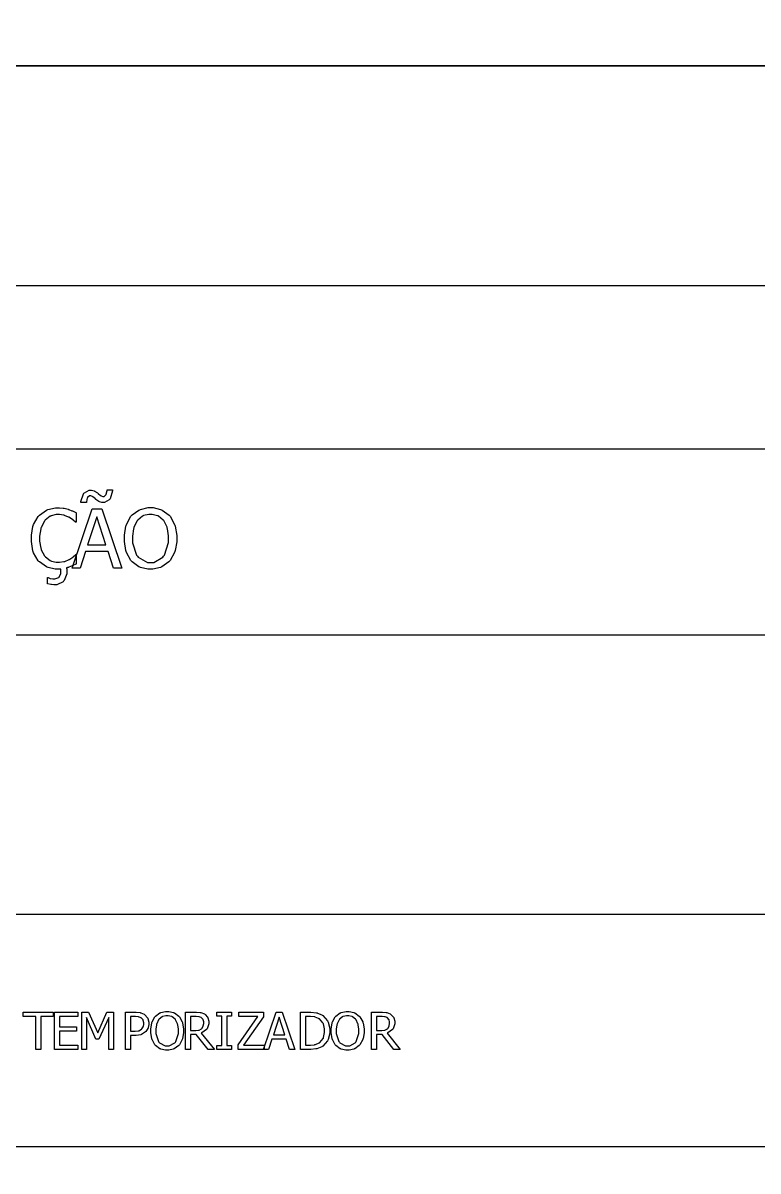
# Model space of a CAD drawing. Header units: millimetres. Extents: x 1974 to 2099, y 1386 to 1555.
# Drawn here: x 2073.36 to 2076.69, y 1486.59 to 1491.8 of the extents above; entities that cross this region are included whole.
import ezdxf

# ---------------------------------------------------------------- set-up
doc = ezdxf.new("R2010")
doc.units = ezdxf.units.MM
for name, color, linetype in [('MARGEM', 1, 'Continuous'), ('TEXTO', 4, 'Continuous'), ('TIMBRE', 7, 'Continuous')]:
    doc.layers.add(name, color=color, linetype=linetype)

msp = doc.modelspace()

# ---------------------------------------------------------------- linework, layer by layer
at = {"layer": 'MARGEM', "color": 7}
for points in [[(2069.4316, 1491.6093), (2099.1316, 1491.6093), (2099.1316, 1512.6343), (2069.4316, 1512.6343)], [(2069.4316, 1470.5843), (2099.1316, 1470.5843), (2099.1316, 1491.6093), (2069.4316, 1491.6093)]]:
    msp.add_lwpolyline(points, close=True, dxfattribs=at)
at = {"layer": 'TEXTO', "color": 0}
for p, q in [((2098.7779, 1489.868), (2069.8934, 1489.868)), ((2073.6197, 1489.6306), (2073.631, 1489.6656)), ((2073.631, 1489.6656), (2073.6331, 1489.668)), ((2073.6331, 1489.668), (2073.6352, 1489.6704)), ((2073.6352, 1489.6704), (2073.6565, 1489.6822)), ((2073.6565, 1489.6822), (2073.6637, 1489.6822)), ((2073.6637, 1489.6822), (2073.6679, 1489.6822)), ((2073.6679, 1489.6822), (2073.6792, 1489.6791)), ((2073.6792, 1489.6791), (2073.6806, 1489.6785)), ((2073.6806, 1489.6785), (2073.6818, 1489.6779)), ((2073.6818, 1489.6779), (2073.6947, 1489.6694)), ((2073.6947, 1489.6694), (2073.6961, 1489.6682)), ((2073.6961, 1489.6682), (2073.6974, 1489.667)), ((2073.6974, 1489.667), (2073.7091, 1489.6582)), ((2073.7345, 1489.6632), (2073.7383, 1489.6809)), ((2073.7383, 1489.6809), (2073.7384, 1489.683)), ((2073.7384, 1489.683), (2073.7636, 1489.683)), ((2073.7384, 1489.683), (2073.7384, 1489.683)), ((2073.7633, 1489.6784), (2073.7521, 1489.6432)), ((2073.7636, 1489.683), (2073.7633, 1489.6784)), ((2073.6195, 1489.626), (2073.6197, 1489.6306)), ((2073.6447, 1489.626), (2073.6195, 1489.626)), ((2073.6448, 1489.6283), (2073.6447, 1489.626)), ((2073.6484, 1489.6465), (2073.6448, 1489.6283)), ((2073.649, 1489.6478), (2073.6484, 1489.6465)), ((2073.6495, 1489.6491), (2073.649, 1489.6478)), ((2073.6582, 1489.6559), (2073.6495, 1489.6491)), ((2073.6613, 1489.6559), (2073.6582, 1489.6559)), ((2073.6639, 1489.6559), (2073.6613, 1489.6559)), ((2073.6718, 1489.6527), (2073.6639, 1489.6559)), ((2073.6727, 1489.652), (2073.6718, 1489.6527)), ((2073.6736, 1489.6515), (2073.6727, 1489.652)), ((2073.685, 1489.6421), (2073.6736, 1489.6515)), ((2073.6864, 1489.6408), (2073.685, 1489.6421)), ((2073.6877, 1489.6396), (2073.6864, 1489.6408)), ((2073.7006, 1489.6307), (2073.6877, 1489.6396)), ((2073.7019, 1489.6301), (2073.7006, 1489.6307)), ((2073.7032, 1489.6296), (2073.7019, 1489.6301)), ((2073.7148, 1489.6267), (2073.7032, 1489.6296)), ((2073.7091, 1489.6582), (2073.7102, 1489.6575)), ((2073.7102, 1489.6575), (2073.7111, 1489.6569)), ((2073.7111, 1489.6569), (2073.719, 1489.6537)), ((2073.7192, 1489.6267), (2073.7148, 1489.6267)), ((2073.719, 1489.6537), (2073.7216, 1489.6537)), ((2073.7264, 1489.6267), (2073.7192, 1489.6267)), ((2073.7216, 1489.6537), (2073.7246, 1489.6537)), ((2073.7246, 1489.6537), (2073.7332, 1489.6605)), ((2073.7482, 1489.6384), (2073.7264, 1489.6267)), ((2073.7332, 1489.6605), (2073.7339, 1489.6619)), ((2073.7339, 1489.6619), (2073.7345, 1489.6632)), ((2073.7501, 1489.6408), (2073.7482, 1489.6384)), ((2073.7521, 1489.6432), (2073.7501, 1489.6408)), ((2073.4044, 1489.5255), (2073.4251, 1489.5619)), ((2073.4251, 1489.5619), (2073.4279, 1489.5649)), ((2073.4279, 1489.5649), (2073.4306, 1489.568)), ((2073.4306, 1489.568), (2073.4624, 1489.5909)), ((2073.4799, 1489.5633), (2073.4574, 1489.546)), ((2073.4624, 1489.5909), (2073.4661, 1489.5925)), ((2073.4661, 1489.5925), (2073.4697, 1489.5942)), ((2073.4697, 1489.5942), (2073.5039, 1489.602)), ((2073.4825, 1489.5645), (2073.4799, 1489.5633)), ((2073.485, 1489.5657), (2073.4825, 1489.5645)), ((2073.5068, 1489.5714), (2073.485, 1489.5657)), ((2073.5039, 1489.602), (2073.5154, 1489.602)), ((2073.515, 1489.5714), (2073.5068, 1489.5714)), ((2073.5214, 1489.5714), (2073.515, 1489.5714)), ((2073.5154, 1489.602), (2073.5217, 1489.602)), ((2073.5409, 1489.5685), (2073.5214, 1489.5714)), ((2073.5217, 1489.602), (2073.5386, 1489.6004)), ((2073.5386, 1489.6004), (2073.5407, 1489.5999)), ((2073.5407, 1489.5999), (2073.5426, 1489.5997)), ((2073.5429, 1489.5678), (2073.5409, 1489.5685)), ((2073.5426, 1489.5997), (2073.5609, 1489.5955)), ((2073.5448, 1489.5673), (2073.5429, 1489.5678)), ((2073.5636, 1489.5596), (2073.5448, 1489.5673)), ((2073.5609, 1489.5955), (2073.5626, 1489.5949)), ((2073.5626, 1489.5949), (2073.5641, 1489.5945)), ((2073.5641, 1489.5945), (2073.5788, 1489.5888)), ((2073.5788, 1489.5888), (2073.5804, 1489.5881)), ((2073.5796, 1489.3284), (2073.6701, 1489.5971)), ((2073.5804, 1489.5881), (2073.5818, 1489.5875)), ((2073.5818, 1489.5875), (2073.5968, 1489.5801)), ((2073.5968, 1489.5801), (2073.5983, 1489.5792)), ((2073.5983, 1489.5792), (2073.5983, 1489.5362)), ((2073.6701, 1489.5971), (2073.7141, 1489.5971)), ((2073.7141, 1489.5971), (2073.8047, 1489.3284)), ((2073.8265, 1489.5264), (2073.8465, 1489.5632)), ((2073.8465, 1489.5632), (2073.8491, 1489.5662)), ((2073.8491, 1489.5662), (2073.8516, 1489.5692)), ((2073.8516, 1489.5692), (2073.8829, 1489.5918)), ((2073.8992, 1489.564), (2073.8778, 1489.5464)), ((2073.8829, 1489.5918), (2073.8865, 1489.5934)), ((2073.8865, 1489.5934), (2073.8901, 1489.5949)), ((2073.8901, 1489.5949), (2073.9242, 1489.6027)), ((2073.9017, 1489.565), (2073.8992, 1489.564)), ((2073.9041, 1489.5662), (2073.9017, 1489.565)), ((2073.9272, 1489.5718), (2073.9041, 1489.5662)), ((2073.9242, 1489.6027), (2073.9355, 1489.6027)), ((2073.9357, 1489.5718), (2073.9272, 1489.5718)), ((2073.9355, 1489.6027), (2073.9478, 1489.6027)), ((2073.9435, 1489.5718), (2073.9357, 1489.5718)), ((2073.967, 1489.566), (2073.9435, 1489.5718)), ((2073.9478, 1489.6027), (2073.9813, 1489.5947)), ((2073.9696, 1489.5648), (2073.967, 1489.566)), ((2073.972, 1489.5638), (2073.9696, 1489.5648)), ((2073.9934, 1489.5463), (2073.972, 1489.5638)), ((2073.9813, 1489.5947), (2073.985, 1489.5931)), ((2073.985, 1489.5931), (2073.9886, 1489.5916)), ((2073.9886, 1489.5916), (2074.0196, 1489.5691)), ((2074.0196, 1489.5691), (2074.0222, 1489.5662)), ((2074.0222, 1489.5662), (2074.0247, 1489.5633)), ((2074.0222, 1489.5662), (2074.0222, 1489.5662)), ((2074.0247, 1489.5633), (2074.0445, 1489.5267)), ((2073.3944, 1489.4772), (2073.4016, 1489.5171)), ((2073.4016, 1489.5171), (2073.403, 1489.5213)), ((2073.403, 1489.5213), (2073.4044, 1489.5255)), ((2073.4379, 1489.5092), (2073.4369, 1489.5057)), ((2073.4389, 1489.5126), (2073.4379, 1489.5092)), ((2073.4536, 1489.5415), (2073.4389, 1489.5126)), ((2073.4556, 1489.5437), (2073.4536, 1489.5415)), ((2073.4574, 1489.546), (2073.4556, 1489.5437)), ((2073.5653, 1489.5586), (2073.5636, 1489.5596)), ((2073.5671, 1489.5577), (2073.5653, 1489.5586)), ((2073.5821, 1489.5477), (2073.5671, 1489.5577)), ((2073.5834, 1489.5466), (2073.5821, 1489.5477)), ((2073.5845, 1489.5457), (2073.5834, 1489.5466)), ((2073.5946, 1489.5369), (2073.5845, 1489.5457)), ((2073.5955, 1489.5362), (2073.5946, 1489.5369)), ((2073.5983, 1489.5362), (2073.5955, 1489.5362)), ((2073.6912, 1489.5607), (2073.6499, 1489.434)), ((2073.7328, 1489.434), (2073.6912, 1489.5607)), ((2073.8168, 1489.4777), (2073.8237, 1489.5179)), ((2073.8237, 1489.5179), (2073.8251, 1489.5221)), ((2073.8251, 1489.5221), (2073.8265, 1489.5264)), ((2073.8597, 1489.5095), (2073.8587, 1489.5062)), ((2073.8605, 1489.5131), (2073.8597, 1489.5095)), ((2073.8741, 1489.5418), (2073.8605, 1489.5131)), ((2073.8759, 1489.544), (2073.8741, 1489.5418)), ((2073.8778, 1489.5464), (2073.8759, 1489.544)), ((2073.9953, 1489.544), (2073.9934, 1489.5463)), ((2073.997, 1489.5418), (2073.9953, 1489.544)), ((2074.0105, 1489.5134), (2073.997, 1489.5418)), ((2074.0115, 1489.5099), (2074.0105, 1489.5134)), ((2074.0124, 1489.5065), (2074.0115, 1489.5099)), ((2074.0445, 1489.5267), (2074.0459, 1489.5224)), ((2074.0459, 1489.5224), (2074.0473, 1489.518)), ((2074.0473, 1489.518), (2074.0545, 1489.4766)), ((2073.3944, 1489.4625), (2073.3944, 1489.4772)), ((2073.3944, 1489.4486), (2073.3944, 1489.4625)), ((2073.4369, 1489.5057), (2073.4316, 1489.4734)), ((2073.4316, 1489.4734), (2073.4316, 1489.4625)), ((2073.4316, 1489.4625), (2073.4316, 1489.4507)), ((2073.8168, 1489.4627), (2073.8168, 1489.4777)), ((2073.8168, 1489.449), (2073.8168, 1489.4627)), ((2073.8587, 1489.5062), (2073.8539, 1489.4736)), ((2073.8539, 1489.4736), (2073.8539, 1489.4627)), ((2073.8539, 1489.4627), (2073.8539, 1489.4425)), ((2074.0173, 1489.4746), (2074.0124, 1489.5065)), ((2074.0173, 1489.4627), (2074.0173, 1489.4746)), ((2074.0173, 1489.4436), (2074.0173, 1489.4627)), ((2074.0173, 1489.4627), (2074.0173, 1489.4627)), ((2074.0545, 1489.4766), (2074.0545, 1489.4627)), ((2074.0545, 1489.4627), (2074.0545, 1489.4479)), ((2073.4017, 1489.4067), (2073.3944, 1489.4486)), ((2073.4032, 1489.4023), (2073.4017, 1489.4067)), ((2073.4316, 1489.4507), (2073.4371, 1489.4184)), ((2073.4371, 1489.4184), (2073.4382, 1489.4149)), ((2073.4382, 1489.4149), (2073.4393, 1489.4117)), ((2073.4393, 1489.4117), (2073.4545, 1489.3836)), ((2073.6499, 1489.434), (2073.7328, 1489.434)), ((2073.6499, 1489.434), (2073.6499, 1489.434)), ((2073.8236, 1489.4077), (2073.8168, 1489.449)), ((2073.825, 1489.4034), (2073.8236, 1489.4077)), ((2073.8539, 1489.4425), (2073.8724, 1489.3864)), ((2073.9989, 1489.3864), (2074.0173, 1489.4436)), ((2074.0475, 1489.4081), (2074.0461, 1489.4036)), ((2074.0545, 1489.4479), (2074.0475, 1489.4081)), ((2073.4047, 1489.398), (2073.4032, 1489.4023)), ((2073.4254, 1489.3616), (2073.4047, 1489.398)), ((2073.4281, 1489.3587), (2073.4254, 1489.3616)), ((2073.4307, 1489.3558), (2073.4281, 1489.3587)), ((2073.4627, 1489.3339), (2073.4307, 1489.3558)), ((2073.4545, 1489.3836), (2073.4565, 1489.3813)), ((2073.4565, 1489.3813), (2073.4583, 1489.3791)), ((2073.4583, 1489.3791), (2073.4804, 1489.3623)), ((2073.4804, 1489.3623), (2073.4829, 1489.3611)), ((2073.4829, 1489.3611), (2073.4854, 1489.36)), ((2073.4854, 1489.36), (2073.5075, 1489.3543)), ((2073.5075, 1489.3543), (2073.515, 1489.3543)), ((2073.515, 1489.3543), (2073.5221, 1489.3543)), ((2073.5221, 1489.3543), (2073.5414, 1489.3575)), ((2073.5414, 1489.3575), (2073.5437, 1489.3581)), ((2073.5437, 1489.3581), (2073.5458, 1489.3587)), ((2073.5458, 1489.3587), (2073.5654, 1489.3668)), ((2073.5654, 1489.3668), (2073.5672, 1489.3677)), ((2073.5672, 1489.3677), (2073.5688, 1489.3687)), ((2073.5688, 1489.3687), (2073.583, 1489.3782)), ((2073.583, 1489.3782), (2073.5842, 1489.3792)), ((2073.5842, 1489.3792), (2073.5854, 1489.3801)), ((2073.5854, 1489.3801), (2073.5949, 1489.3885)), ((2073.5949, 1489.3885), (2073.5956, 1489.3892)), ((2073.5956, 1489.3892), (2073.5983, 1489.3892)), ((2073.5983, 1489.3892), (2073.5983, 1489.3466)), ((2073.64, 1489.4034), (2073.6157, 1489.3284)), ((2073.7427, 1489.4034), (2073.64, 1489.4034)), ((2073.767, 1489.3284), (2073.7427, 1489.4034)), ((2073.8264, 1489.3992), (2073.825, 1489.4034)), ((2073.8463, 1489.3625), (2073.8264, 1489.3992)), ((2073.8489, 1489.3595), (2073.8463, 1489.3625)), ((2073.8515, 1489.3565), (2073.8489, 1489.3595)), ((2073.8828, 1489.3335), (2073.8515, 1489.3565)), ((2073.8724, 1489.3864), (2073.8762, 1489.3817)), ((2073.8762, 1489.3817), (2073.8798, 1489.3771)), ((2073.8798, 1489.3771), (2073.9218, 1489.3536)), ((2073.9218, 1489.3536), (2073.9357, 1489.3536)), ((2073.9357, 1489.3536), (2073.9506, 1489.3536)), ((2073.9506, 1489.3536), (2073.9915, 1489.3771)), ((2074.0194, 1489.3564), (2073.9874, 1489.3333)), ((2073.9915, 1489.3771), (2073.9952, 1489.3817)), ((2073.9952, 1489.3817), (2073.9989, 1489.3864)), ((2074.0222, 1489.3595), (2074.0194, 1489.3564)), ((2074.0248, 1489.3625), (2074.0222, 1489.3595)), ((2074.0447, 1489.3992), (2074.0248, 1489.3625)), ((2074.0461, 1489.4036), (2074.0447, 1489.3992)), ((2073.4664, 1489.3323), (2073.4627, 1489.3339)), ((2073.47, 1489.3309), (2073.4664, 1489.3323)), ((2073.5026, 1489.3235), (2073.47, 1489.3309)), ((2073.5148, 1489.3235), (2073.5026, 1489.3235)), ((2073.5163, 1489.3235), (2073.5148, 1489.3235)), ((2073.5148, 1489.3235), (2073.5148, 1489.3235)), ((2073.5211, 1489.3237), (2073.5163, 1489.3235)), ((2073.5216, 1489.3237), (2073.5211, 1489.3237)), ((2073.5213, 1489.2875), (2073.528, 1489.3038)), ((2073.522, 1489.3238), (2073.5216, 1489.3237)), ((2073.527, 1489.324), (2073.522, 1489.3238)), ((2073.5276, 1489.324), (2073.527, 1489.324)), ((2073.5276, 1489.3234), (2073.5276, 1489.324)), ((2073.5278, 1489.3166), (2073.5276, 1489.3234)), ((2073.5279, 1489.3159), (2073.5278, 1489.3166)), ((2073.5279, 1489.3153), (2073.5279, 1489.3159)), ((2073.528, 1489.3109), (2073.5279, 1489.3153)), ((2073.528, 1489.3091), (2073.528, 1489.3109)), ((2073.528, 1489.3038), (2073.528, 1489.3091)), ((2073.5555, 1489.3014), (2073.5432, 1489.2716)), ((2073.5549, 1489.329), (2073.5547, 1489.3289)), ((2073.5547, 1489.3289), (2073.5547, 1489.3285)), ((2073.5547, 1489.3285), (2073.5551, 1489.3227)), ((2073.558, 1489.3298), (2073.5549, 1489.329)), ((2073.5551, 1489.3227), (2073.5552, 1489.3219)), ((2073.5552, 1489.3219), (2073.5552, 1489.3212)), ((2073.5552, 1489.3212), (2073.5555, 1489.3145)), ((2073.5555, 1489.3145), (2073.5555, 1489.3123)), ((2073.5555, 1489.3123), (2073.5555, 1489.3014)), ((2073.5584, 1489.3299), (2073.558, 1489.3298)), ((2073.5588, 1489.3301), (2073.5584, 1489.3299)), ((2073.5623, 1489.3312), (2073.5588, 1489.3301)), ((2073.5626, 1489.3312), (2073.5623, 1489.3312)), ((2073.5644, 1489.3319), (2073.5626, 1489.3312)), ((2073.5803, 1489.3381), (2073.5644, 1489.3319)), ((2073.6157, 1489.3284), (2073.5796, 1489.3284)), ((2073.5816, 1489.3387), (2073.5803, 1489.3381)), ((2073.5829, 1489.3394), (2073.5816, 1489.3387)), ((2073.5968, 1489.3459), (2073.5829, 1489.3394)), ((2073.5983, 1489.3466), (2073.5968, 1489.3459)), ((2073.6157, 1489.3284), (2073.6157, 1489.3284)), ((2073.8047, 1489.3284), (2073.767, 1489.3284)), ((2073.8864, 1489.332), (2073.8828, 1489.3335)), ((2073.89, 1489.3306), (2073.8864, 1489.332)), ((2073.9232, 1489.3228), (2073.89, 1489.3306)), ((2073.9355, 1489.3228), (2073.9232, 1489.3228)), ((2073.9467, 1489.3228), (2073.9355, 1489.3228)), ((2073.9802, 1489.3302), (2073.9467, 1489.3228)), ((2073.9838, 1489.3317), (2073.9802, 1489.3302)), ((2073.9874, 1489.3333), (2073.9838, 1489.3317)), ((2073.4678, 1489.2563), (2073.4678, 1489.2852)), ((2073.4678, 1489.2852), (2073.4695, 1489.2852)), ((2073.469, 1489.256), (2073.4678, 1489.2563)), ((2073.4826, 1489.2534), (2073.469, 1489.256)), ((2073.4695, 1489.2852), (2073.4701, 1489.285)), ((2073.4701, 1489.285), (2073.4797, 1489.2816)), ((2073.4797, 1489.2816), (2073.4808, 1489.2812)), ((2073.4808, 1489.2812), (2073.482, 1489.2809)), ((2073.482, 1489.2809), (2073.4918, 1489.2791)), ((2073.4841, 1489.2531), (2073.4826, 1489.2534)), ((2073.4856, 1489.2529), (2073.4841, 1489.2531)), ((2073.4959, 1489.2521), (2073.4856, 1489.2529)), ((2073.4918, 1489.2791), (2073.4951, 1489.2791)), ((2073.4951, 1489.2791), (2073.5013, 1489.2791)), ((2073.4998, 1489.2521), (2073.4959, 1489.2521)), ((2073.5094, 1489.2521), (2073.4998, 1489.2521)), ((2073.5013, 1489.2791), (2073.5186, 1489.285)), ((2073.5383, 1489.266), (2073.5094, 1489.2521)), ((2073.5186, 1489.285), (2073.52, 1489.2862)), ((2073.52, 1489.2862), (2073.5213, 1489.2875)), ((2073.5408, 1489.2688), (2073.5383, 1489.266)), ((2073.5432, 1489.2716), (2073.5408, 1489.2688)), ((2098.7779, 1489.0232), (2069.8934, 1489.0232)), ((2098.7779, 1487.756), (2069.8934, 1487.756)), ((2073.3576, 1487.2917), (2073.3576, 1487.3117)), ((2073.3576, 1487.3117), (2073.4934, 1487.3117)), ((2073.4143, 1487.2917), (2073.3576, 1487.2917)), ((2073.4143, 1487.1428), (2073.4143, 1487.2917)), ((2073.4934, 1487.2917), (2073.4368, 1487.2917)), ((2073.4368, 1487.2917), (2073.4368, 1487.1428)), ((2073.4934, 1487.3117), (2073.4934, 1487.2917)), ((2073.499, 1487.1428), (2073.499, 1487.3117)), ((2073.499, 1487.3117), (2073.6047, 1487.3117)), ((2073.6047, 1487.2917), (2073.5215, 1487.2917)), ((2073.5215, 1487.2917), (2073.5215, 1487.2455)), ((2073.6047, 1487.3117), (2073.6047, 1487.2917)), ((2073.6232, 1487.1428), (2073.6232, 1487.3117)), ((2073.6232, 1487.3117), (2073.6539, 1487.3117)), ((2073.6879, 1487.1893), (2073.6443, 1487.2883)), ((2073.6443, 1487.2883), (2073.6443, 1487.1428)), ((2073.6539, 1487.3117), (2073.6961, 1487.2176)), ((2073.6961, 1487.2176), (2073.7368, 1487.3117)), ((2073.7456, 1487.2883), (2073.7015, 1487.1893)), ((2073.7368, 1487.3117), (2073.768, 1487.3117)), ((2073.7456, 1487.1428), (2073.7456, 1487.2883)), ((2073.768, 1487.3117), (2073.768, 1487.1428)), ((2073.768, 1487.3117), (2073.768, 1487.3117)), ((2073.8218, 1487.1428), (2073.8218, 1487.3117)), ((2073.8218, 1487.3117), (2073.8643, 1487.3117)), ((2073.863, 1487.2924), (2073.8443, 1487.2924)), ((2073.8443, 1487.2924), (2073.8443, 1487.2249)), ((2073.867, 1487.2924), (2073.863, 1487.2924)), ((2073.8643, 1487.3117), (2073.8706, 1487.3117)), ((2073.8794, 1487.2912), (2073.867, 1487.2924)), ((2073.8706, 1487.3117), (2073.888, 1487.3097)), ((2073.8805, 1487.291), (2073.8794, 1487.2912)), ((2073.8817, 1487.2907), (2073.8805, 1487.291)), ((2073.8921, 1487.2865), (2073.8817, 1487.2907)), ((2073.888, 1487.3097), (2073.8898, 1487.3092)), ((2073.8898, 1487.3092), (2073.8916, 1487.3088)), ((2073.8916, 1487.3088), (2073.907, 1487.3021)), ((2073.8929, 1487.2859), (2073.8921, 1487.2865)), ((2073.8939, 1487.2852), (2073.8929, 1487.2859)), ((2073.9016, 1487.2765), (2073.8939, 1487.2852)), ((2073.9022, 1487.2753), (2073.9016, 1487.2765)), ((2073.9026, 1487.2743), (2073.9022, 1487.2753)), ((2073.9052, 1487.264), (2073.9026, 1487.2743)), ((2073.907, 1487.3021), (2073.9084, 1487.3011)), ((2073.9084, 1487.3011), (2073.9099, 1487.3)), ((2073.9099, 1487.3), (2073.9222, 1487.2864)), ((2073.9222, 1487.2864), (2073.9231, 1487.2848)), ((2073.9231, 1487.2848), (2073.924, 1487.2831)), ((2073.924, 1487.2831), (2073.9284, 1487.2664)), ((2073.9416, 1487.2646), (2073.9425, 1487.2673)), ((2073.9425, 1487.2673), (2073.955, 1487.2903)), ((2073.955, 1487.2903), (2073.9567, 1487.2923)), ((2073.9567, 1487.2923), (2073.9582, 1487.2943)), ((2073.9582, 1487.2943), (2073.9779, 1487.3084)), ((2073.9725, 1487.2769), (2073.9639, 1487.2589)), ((2073.9737, 1487.2784), (2073.9725, 1487.2769)), ((2073.9748, 1487.2799), (2073.9737, 1487.2784)), ((2073.9882, 1487.2908), (2073.9748, 1487.2799)), ((2073.9779, 1487.3084), (2073.9802, 1487.3094)), ((2073.9802, 1487.3094), (2073.9825, 1487.3103)), ((2073.9825, 1487.3103), (2074.0038, 1487.3152)), ((2073.9898, 1487.2915), (2073.9882, 1487.2908)), ((2073.9912, 1487.2923), (2073.9898, 1487.2915)), ((2074.0058, 1487.2958), (2073.9912, 1487.2923)), ((2074.0038, 1487.3152), (2074.011, 1487.3152)), ((2074.0112, 1487.2958), (2074.0058, 1487.2958)), ((2074.011, 1487.3152), (2074.0188, 1487.3152)), ((2074.0161, 1487.2958), (2074.0112, 1487.2958)), ((2074.0308, 1487.2922), (2074.0161, 1487.2958)), ((2074.0188, 1487.3152), (2074.0398, 1487.3102)), ((2074.0324, 1487.2915), (2074.0308, 1487.2922)), ((2074.034, 1487.2907), (2074.0324, 1487.2915)), ((2074.0474, 1487.2798), (2074.034, 1487.2907)), ((2074.0398, 1487.3102), (2074.0421, 1487.3092)), ((2074.0421, 1487.3092), (2074.0444, 1487.3082)), ((2074.0444, 1487.3082), (2074.0639, 1487.2941)), ((2074.0485, 1487.2784), (2074.0474, 1487.2798)), ((2074.0496, 1487.2769), (2074.0485, 1487.2784)), ((2074.0581, 1487.2591), (2074.0496, 1487.2769)), ((2074.0639, 1487.2941), (2074.0655, 1487.2923)), ((2074.0655, 1487.2923), (2074.0671, 1487.2905)), ((2074.0655, 1487.2923), (2074.0655, 1487.2923)), ((2074.0671, 1487.2905), (2074.0795, 1487.2676)), ((2074.0795, 1487.2676), (2074.0805, 1487.2648)), ((2074.0951, 1487.1428), (2074.0951, 1487.3117)), ((2074.0951, 1487.3117), (2074.1387, 1487.3117)), ((2074.1398, 1487.2924), (2074.1176, 1487.2924)), ((2074.1176, 1487.2924), (2074.1176, 1487.2287)), ((2074.1387, 1487.3117), (2074.1447, 1487.3117)), ((2074.1434, 1487.2924), (2074.1398, 1487.2924)), ((2074.1545, 1487.2913), (2074.1434, 1487.2924)), ((2074.1447, 1487.3117), (2074.1614, 1487.3103)), ((2074.1556, 1487.291), (2074.1545, 1487.2913)), ((2074.1566, 1487.2908), (2074.1556, 1487.291)), ((2074.1658, 1487.2872), (2074.1566, 1487.2908)), ((2074.1614, 1487.3103), (2074.163, 1487.31)), ((2074.163, 1487.31), (2074.1646, 1487.3098)), ((2074.1646, 1487.3098), (2074.1802, 1487.3036)), ((2074.1667, 1487.2866), (2074.1658, 1487.2872)), ((2074.1676, 1487.286), (2074.1667, 1487.2866)), ((2074.1743, 1487.2782), (2074.1676, 1487.286)), ((2074.1747, 1487.2772), (2074.1743, 1487.2782)), ((2074.1751, 1487.2763), (2074.1747, 1487.2772)), ((2074.1774, 1487.2674), (2074.1751, 1487.2763)), ((2074.1774, 1487.2642), (2074.1774, 1487.2674)), ((2074.1802, 1487.3036), (2074.1817, 1487.3026)), ((2074.1817, 1487.3026), (2074.1831, 1487.3018)), ((2074.1831, 1487.3018), (2074.1948, 1487.2895)), ((2074.1948, 1487.2895), (2074.1957, 1487.2881)), ((2074.1957, 1487.2881), (2074.1965, 1487.2866)), ((2074.1965, 1487.2866), (2074.2009, 1487.271)), ((2074.2009, 1487.271), (2074.2009, 1487.2658)), ((2074.2375, 1487.2944), (2074.2375, 1487.3117)), ((2074.2375, 1487.3117), (2074.3031, 1487.3117)), ((2074.2591, 1487.2944), (2074.2375, 1487.2944)), ((2074.2591, 1487.1599), (2074.2591, 1487.2944)), ((2074.3031, 1487.2944), (2074.2816, 1487.2944)), ((2074.2816, 1487.2944), (2074.2816, 1487.1599)), ((2074.3031, 1487.3117), (2074.3031, 1487.2944)), ((2074.3331, 1487.1637), (2074.4235, 1487.2917)), ((2074.3372, 1487.2917), (2074.3372, 1487.3117)), ((2074.3372, 1487.3117), (2074.4488, 1487.3117)), ((2074.4235, 1487.2917), (2074.3372, 1487.2917)), ((2074.4488, 1487.2913), (2074.3573, 1487.1627)), ((2074.4488, 1487.3117), (2074.4488, 1487.2913)), ((2074.4493, 1487.1428), (2074.5063, 1487.3117)), ((2074.5195, 1487.2887), (2074.4935, 1487.2092)), ((2074.5063, 1487.3117), (2074.534, 1487.3117)), ((2074.5456, 1487.2092), (2074.5195, 1487.2887)), ((2074.534, 1487.3117), (2074.5909, 1487.1428)), ((2074.6166, 1487.1428), (2074.6166, 1487.3117)), ((2074.6166, 1487.3117), (2074.6551, 1487.3117)), ((2074.6561, 1487.2924), (2074.6391, 1487.2924)), ((2074.6391, 1487.2924), (2074.6391, 1487.162)), ((2074.6551, 1487.3117), (2074.6644, 1487.3117)), ((2074.6621, 1487.2924), (2074.6561, 1487.2924)), ((2074.6798, 1487.2905), (2074.6621, 1487.2924)), ((2074.6644, 1487.3117), (2074.6901, 1487.3087)), ((2074.6816, 1487.29), (2074.6798, 1487.2905)), ((2074.6832, 1487.2895), (2074.6816, 1487.29)), ((2074.6992, 1487.2831), (2074.6832, 1487.2895)), ((2074.6901, 1487.3087), (2074.6924, 1487.3081)), ((2074.6924, 1487.3081), (2074.6947, 1487.3076)), ((2074.6947, 1487.3076), (2074.7139, 1487.2994)), ((2074.7008, 1487.2822), (2074.6992, 1487.2831)), ((2074.7028, 1487.281), (2074.7008, 1487.2822)), ((2074.7188, 1487.263), (2074.7028, 1487.281)), ((2074.7139, 1487.2994), (2074.7155, 1487.2983)), ((2074.7155, 1487.2983), (2074.7182, 1487.2966)), ((2074.7182, 1487.2966), (2074.7393, 1487.2726)), ((2074.7393, 1487.2726), (2074.7408, 1487.2696)), ((2074.7408, 1487.2696), (2074.7423, 1487.2667)), ((2074.7613, 1487.2646), (2074.7622, 1487.2673)), ((2074.7622, 1487.2673), (2074.7746, 1487.2903)), ((2074.7746, 1487.2903), (2074.7762, 1487.2923)), ((2074.7762, 1487.2923), (2074.7779, 1487.2943)), ((2074.7779, 1487.2943), (2074.7975, 1487.3084)), ((2074.7921, 1487.2769), (2074.7835, 1487.2589)), ((2074.7932, 1487.2784), (2074.7921, 1487.2769)), ((2074.7944, 1487.2799), (2074.7932, 1487.2784)), ((2074.8078, 1487.2908), (2074.7944, 1487.2799)), ((2074.7975, 1487.3084), (2074.7998, 1487.3094)), ((2074.7998, 1487.3094), (2074.802, 1487.3103)), ((2074.802, 1487.3103), (2074.8235, 1487.3152)), ((2074.8093, 1487.2915), (2074.8078, 1487.2908)), ((2074.8108, 1487.2923), (2074.8093, 1487.2915)), ((2074.8253, 1487.2958), (2074.8108, 1487.2923)), ((2074.8235, 1487.3152), (2074.8307, 1487.3152)), ((2074.8308, 1487.2958), (2074.8253, 1487.2958)), ((2074.8307, 1487.3152), (2074.8384, 1487.3152)), ((2074.8356, 1487.2958), (2074.8308, 1487.2958)), ((2074.8504, 1487.2922), (2074.8356, 1487.2958)), ((2074.8384, 1487.3152), (2074.8594, 1487.3102)), ((2074.852, 1487.2915), (2074.8504, 1487.2922)), ((2074.8536, 1487.2907), (2074.852, 1487.2915)), ((2074.867, 1487.2798), (2074.8536, 1487.2907)), ((2074.8594, 1487.3102), (2074.8617, 1487.3092)), ((2074.8617, 1487.3092), (2074.8639, 1487.3082)), ((2074.8639, 1487.3082), (2074.8835, 1487.2941)), ((2074.8682, 1487.2784), (2074.867, 1487.2798)), ((2074.8693, 1487.2769), (2074.8682, 1487.2784)), ((2074.8777, 1487.2591), (2074.8693, 1487.2769)), ((2074.8835, 1487.2941), (2074.8851, 1487.2923)), ((2074.8851, 1487.2923), (2074.8867, 1487.2905)), ((2074.8851, 1487.2923), (2074.8851, 1487.2923)), ((2074.8867, 1487.2905), (2074.8992, 1487.2676)), ((2074.8992, 1487.2676), (2074.9, 1487.2648)), ((2074.9394, 1487.1428), (2074.9394, 1487.3117)), ((2074.9394, 1487.3117), (2074.983, 1487.3117)), ((2074.9841, 1487.2924), (2074.9619, 1487.2924)), ((2074.9619, 1487.2924), (2074.9619, 1487.2287)), ((2074.983, 1487.3117), (2074.989, 1487.3117)), ((2074.9877, 1487.2924), (2074.9841, 1487.2924)), ((2074.9988, 1487.2913), (2074.9877, 1487.2924)), ((2074.989, 1487.3117), (2075.0057, 1487.3103)), ((2074.9999, 1487.291), (2074.9988, 1487.2913)), ((2075.0009, 1487.2908), (2074.9999, 1487.291)), ((2075.0101, 1487.2872), (2075.0009, 1487.2908)), ((2075.0057, 1487.3103), (2075.0073, 1487.31)), ((2075.0073, 1487.31), (2075.0089, 1487.3098)), ((2075.0089, 1487.3098), (2075.0244, 1487.3036)), ((2075.011, 1487.2866), (2075.0101, 1487.2872)), ((2075.0119, 1487.286), (2075.011, 1487.2866)), ((2075.0186, 1487.2782), (2075.0119, 1487.286)), ((2075.0191, 1487.2772), (2075.0186, 1487.2782)), ((2075.0195, 1487.2763), (2075.0191, 1487.2772)), ((2075.0217, 1487.2674), (2075.0195, 1487.2763)), ((2075.0217, 1487.2642), (2075.0217, 1487.2674)), ((2075.0244, 1487.3036), (2075.026, 1487.3026)), ((2075.026, 1487.3026), (2075.0274, 1487.3018)), ((2075.0274, 1487.3018), (2075.0391, 1487.2895)), ((2075.0391, 1487.2895), (2075.04, 1487.2881)), ((2075.04, 1487.2881), (2075.0408, 1487.2866)), ((2075.0408, 1487.2866), (2075.0452, 1487.271)), ((2075.0452, 1487.271), (2075.0452, 1487.2658)), ((2073.5215, 1487.2455), (2073.599, 1487.2455)), ((2073.599, 1487.2255), (2073.5215, 1487.2255)), ((2073.5215, 1487.2255), (2073.5215, 1487.1627)), ((2073.599, 1487.2455), (2073.599, 1487.2255)), ((2073.8443, 1487.2249), (2073.8597, 1487.2249)), ((2073.8597, 1487.2249), (2073.8651, 1487.2249)), ((2073.8651, 1487.2249), (2073.8801, 1487.2268)), ((2073.8801, 1487.2268), (2073.8816, 1487.2271)), ((2073.8816, 1487.2271), (2073.8829, 1487.2275)), ((2073.8829, 1487.2275), (2073.8946, 1487.2341)), ((2073.8946, 1487.2341), (2073.8955, 1487.235)), ((2073.9122, 1487.2218), (2073.8952, 1487.2109)), ((2073.8955, 1487.235), (2073.8963, 1487.2358)), ((2073.8963, 1487.2358), (2073.9025, 1487.2451)), ((2073.9025, 1487.2451), (2073.9028, 1487.2461)), ((2073.9028, 1487.2461), (2073.9032, 1487.2472)), ((2073.9032, 1487.2472), (2073.9052, 1487.257)), ((2073.9052, 1487.2602), (2073.9052, 1487.264)), ((2073.9052, 1487.257), (2073.9052, 1487.2602)), ((2073.9052, 1487.2602), (2073.9052, 1487.2602)), ((2073.9137, 1487.2232), (2073.9122, 1487.2218)), ((2073.9149, 1487.2244), (2073.9137, 1487.2232)), ((2073.9239, 1487.2384), (2073.9149, 1487.2244)), ((2073.9246, 1487.2399), (2073.9239, 1487.2384)), ((2073.9252, 1487.2415), (2073.9246, 1487.2399)), ((2073.9284, 1487.2556), (2073.9252, 1487.2415)), ((2073.9284, 1487.2664), (2073.9284, 1487.2608)), ((2073.9284, 1487.2608), (2073.9284, 1487.2556)), ((2073.9284, 1487.2608), (2073.9284, 1487.2608)), ((2073.9364, 1487.2366), (2073.9408, 1487.262)), ((2073.9364, 1487.2272), (2073.9364, 1487.2366)), ((2073.9364, 1487.2187), (2073.9364, 1487.2272)), ((2073.9408, 1487.1927), (2073.9364, 1487.2187)), ((2073.9408, 1487.262), (2073.9416, 1487.2646)), ((2073.9627, 1487.2546), (2073.9598, 1487.2341)), ((2073.9598, 1487.2341), (2073.9598, 1487.2272)), ((2073.9598, 1487.2272), (2073.9598, 1487.2145)), ((2073.9634, 1487.2567), (2073.9627, 1487.2546)), ((2073.9639, 1487.2589), (2073.9634, 1487.2567)), ((2074.0508, 1487.1793), (2074.0624, 1487.2153)), ((2074.0588, 1487.2569), (2074.0581, 1487.2591)), ((2074.0594, 1487.2548), (2074.0588, 1487.2569)), ((2074.0624, 1487.2346), (2074.0594, 1487.2548)), ((2074.0624, 1487.2272), (2074.0624, 1487.2346)), ((2074.0624, 1487.2153), (2074.0624, 1487.2272)), ((2074.0624, 1487.2272), (2074.0624, 1487.2272)), ((2074.0805, 1487.2648), (2074.0813, 1487.262)), ((2074.0813, 1487.262), (2074.0858, 1487.2359)), ((2074.0858, 1487.218), (2074.0814, 1487.1929)), ((2074.0858, 1487.2359), (2074.0858, 1487.2272)), ((2074.0858, 1487.2272), (2074.0858, 1487.218)), ((2074.1176, 1487.2287), (2074.1373, 1487.2287)), ((2074.1373, 1487.2287), (2074.1416, 1487.2287)), ((2074.1416, 1487.2287), (2074.1533, 1487.2301)), ((2074.1533, 1487.2301), (2074.1547, 1487.2303)), ((2074.1547, 1487.2303), (2074.156, 1487.2306)), ((2074.156, 1487.2306), (2074.1669, 1487.2365)), ((2074.1685, 1487.2173), (2074.1658, 1487.2163)), ((2074.1658, 1487.2163), (2074.2259, 1487.1428)), ((2074.1658, 1487.2163), (2074.1658, 1487.2163)), ((2074.1669, 1487.2365), (2074.1679, 1487.2374)), ((2074.1679, 1487.2374), (2074.1686, 1487.2383)), ((2074.1898, 1487.2327), (2074.1685, 1487.2173)), ((2074.1686, 1487.2383), (2074.1747, 1487.2477)), ((2074.1747, 1487.2477), (2074.1751, 1487.2487)), ((2074.1751, 1487.2487), (2074.1754, 1487.2499)), ((2074.1754, 1487.2499), (2074.1774, 1487.2607)), ((2074.1774, 1487.2607), (2074.1774, 1487.2642)), ((2074.1774, 1487.2642), (2074.1774, 1487.2642)), ((2074.1914, 1487.2348), (2074.1898, 1487.2327)), ((2074.193, 1487.2369), (2074.1914, 1487.2348)), ((2074.2009, 1487.2581), (2074.193, 1487.2369)), ((2074.2009, 1487.2658), (2074.2009, 1487.2581)), ((2074.7199, 1487.2607), (2074.7188, 1487.263)), ((2074.721, 1487.2584), (2074.7199, 1487.2607)), ((2074.7264, 1487.2358), (2074.721, 1487.2584)), ((2074.7214, 1487.1966), (2074.7264, 1487.2197)), ((2074.7264, 1487.2274), (2074.7264, 1487.2358)), ((2074.7264, 1487.2197), (2074.7264, 1487.2274)), ((2074.7264, 1487.2274), (2074.7264, 1487.2274)), ((2074.7498, 1487.2166), (2074.7419, 1487.1884)), ((2074.7423, 1487.2667), (2074.7498, 1487.237)), ((2074.7498, 1487.237), (2074.7498, 1487.227)), ((2074.7498, 1487.227), (2074.7498, 1487.2166)), ((2074.7498, 1487.227), (2074.7498, 1487.227)), ((2074.756, 1487.2366), (2074.7603, 1487.262)), ((2074.756, 1487.2272), (2074.756, 1487.2366)), ((2074.756, 1487.2187), (2074.756, 1487.2272)), ((2074.7603, 1487.1927), (2074.756, 1487.2187)), ((2074.7603, 1487.262), (2074.7613, 1487.2646)), ((2074.7823, 1487.2546), (2074.7793, 1487.2341)), ((2074.7793, 1487.2341), (2074.7793, 1487.2272)), ((2074.7793, 1487.2272), (2074.7793, 1487.2145)), ((2074.7829, 1487.2567), (2074.7823, 1487.2546)), ((2074.7835, 1487.2589), (2074.7829, 1487.2567)), ((2074.8703, 1487.1793), (2074.882, 1487.2153)), ((2074.8784, 1487.2569), (2074.8777, 1487.2591)), ((2074.879, 1487.2548), (2074.8784, 1487.2569)), ((2074.882, 1487.2346), (2074.879, 1487.2548)), ((2074.882, 1487.2272), (2074.882, 1487.2346)), ((2074.882, 1487.2153), (2074.882, 1487.2272)), ((2074.882, 1487.2272), (2074.882, 1487.2272)), ((2074.9, 1487.2648), (2074.9009, 1487.262)), ((2074.9009, 1487.262), (2074.9054, 1487.2359)), ((2074.9054, 1487.218), (2074.901, 1487.1929)), ((2074.9054, 1487.2359), (2074.9054, 1487.2272)), ((2074.9054, 1487.2272), (2074.9054, 1487.218)), ((2074.9619, 1487.2287), (2074.9816, 1487.2287)), ((2074.9816, 1487.2287), (2074.9859, 1487.2287)), ((2074.9859, 1487.2287), (2074.9976, 1487.2301)), ((2074.9976, 1487.2301), (2074.999, 1487.2303)), ((2074.999, 1487.2303), (2075.0003, 1487.2306)), ((2075.0003, 1487.2306), (2075.0112, 1487.2365)), ((2075.0128, 1487.2173), (2075.0101, 1487.2163)), ((2075.0101, 1487.2163), (2075.0702, 1487.1428)), ((2075.0101, 1487.2163), (2075.0101, 1487.2163)), ((2075.0112, 1487.2365), (2075.0122, 1487.2374)), ((2075.0122, 1487.2374), (2075.013, 1487.2383)), ((2075.0341, 1487.2327), (2075.0128, 1487.2173)), ((2075.013, 1487.2383), (2075.019, 1487.2477)), ((2075.019, 1487.2477), (2075.0194, 1487.2487)), ((2075.0194, 1487.2487), (2075.0198, 1487.2499)), ((2075.0198, 1487.2499), (2075.0217, 1487.2607)), ((2075.0217, 1487.2607), (2075.0217, 1487.2642)), ((2075.0217, 1487.2642), (2075.0217, 1487.2642)), ((2075.0357, 1487.2348), (2075.0341, 1487.2327)), ((2075.0373, 1487.2369), (2075.0357, 1487.2348)), ((2075.0452, 1487.2581), (2075.0373, 1487.2369)), ((2075.0452, 1487.2658), (2075.0452, 1487.2581)), ((2073.7015, 1487.1893), (2073.6879, 1487.1893)), ((2073.8633, 1487.2058), (2073.8443, 1487.2058)), ((2073.8443, 1487.2058), (2073.8443, 1487.1428)), ((2073.8702, 1487.2058), (2073.8633, 1487.2058)), ((2073.8912, 1487.2094), (2073.8702, 1487.2058)), ((2073.8932, 1487.2101), (2073.8912, 1487.2094)), ((2073.8952, 1487.2109), (2073.8932, 1487.2101)), ((2073.9416, 1487.1899), (2073.9408, 1487.1927)), ((2073.9425, 1487.1873), (2073.9416, 1487.1899)), ((2073.9549, 1487.1642), (2073.9425, 1487.1873)), ((2073.9566, 1487.1623), (2073.9549, 1487.1642)), ((2073.9598, 1487.2145), (2073.9714, 1487.1793)), ((2073.9714, 1487.1793), (2073.9738, 1487.1763)), ((2073.9738, 1487.1763), (2073.9761, 1487.1733)), ((2073.9761, 1487.1733), (2074.0024, 1487.1586)), ((2074.0205, 1487.1586), (2074.0462, 1487.1733)), ((2074.0462, 1487.1733), (2074.0485, 1487.1763)), ((2074.0485, 1487.1763), (2074.0508, 1487.1793)), ((2074.0672, 1487.1642), (2074.0655, 1487.1623)), ((2074.0797, 1487.1873), (2074.0672, 1487.1642)), ((2074.0805, 1487.1901), (2074.0797, 1487.1873)), ((2074.0814, 1487.1929), (2074.0805, 1487.1901)), ((2074.1432, 1487.2099), (2074.1176, 1487.2099)), ((2074.1176, 1487.2099), (2074.1176, 1487.1428)), ((2074.1968, 1487.1428), (2074.1432, 1487.2099)), ((2074.3331, 1487.1428), (2074.3331, 1487.1637)), ((2074.4873, 1487.1899), (2074.472, 1487.1428)), ((2074.5519, 1487.1899), (2074.4873, 1487.1899)), ((2074.4935, 1487.2092), (2074.5456, 1487.2092)), ((2074.4935, 1487.2092), (2074.4935, 1487.2092)), ((2074.5672, 1487.1428), (2074.5519, 1487.1899)), ((2074.6626, 1487.162), (2074.6804, 1487.164)), ((2074.6804, 1487.164), (2074.6823, 1487.1644)), ((2074.6823, 1487.1644), (2074.6842, 1487.1648)), ((2074.6842, 1487.1648), (2074.7014, 1487.1722)), ((2074.7014, 1487.1722), (2074.7029, 1487.1732)), ((2074.7029, 1487.1732), (2074.7048, 1487.1746)), ((2074.7048, 1487.1746), (2074.7195, 1487.1923)), ((2074.7388, 1487.1822), (2074.7179, 1487.158)), ((2074.7195, 1487.1923), (2074.7205, 1487.1944)), ((2074.7205, 1487.1944), (2074.7214, 1487.1966)), ((2074.7404, 1487.1853), (2074.7388, 1487.1822)), ((2074.7419, 1487.1884), (2074.7404, 1487.1853)), ((2074.7612, 1487.1899), (2074.7603, 1487.1927)), ((2074.7621, 1487.1873), (2074.7612, 1487.1899)), ((2074.7745, 1487.1642), (2074.7621, 1487.1873)), ((2074.7761, 1487.1623), (2074.7745, 1487.1642)), ((2074.7793, 1487.2145), (2074.791, 1487.1793)), ((2074.791, 1487.1793), (2074.7933, 1487.1763)), ((2074.7933, 1487.1763), (2074.7956, 1487.1733)), ((2074.7956, 1487.1733), (2074.8219, 1487.1586)), ((2074.8401, 1487.1586), (2074.8658, 1487.1733)), ((2074.8658, 1487.1733), (2074.8681, 1487.1763)), ((2074.8681, 1487.1763), (2074.8703, 1487.1793)), ((2074.8867, 1487.1642), (2074.8851, 1487.1623)), ((2074.8993, 1487.1873), (2074.8867, 1487.1642)), ((2074.9001, 1487.1901), (2074.8993, 1487.1873)), ((2074.901, 1487.1929), (2074.9001, 1487.1901)), ((2074.9875, 1487.2099), (2074.9619, 1487.2099)), ((2074.9619, 1487.2099), (2074.9619, 1487.1428)), ((2075.0411, 1487.1428), (2074.9875, 1487.2099)), ((2073.4368, 1487.1428), (2073.4143, 1487.1428)), ((2073.4368, 1487.1428), (2073.4368, 1487.1428)), ((2073.6047, 1487.1428), (2073.499, 1487.1428)), ((2073.5215, 1487.1627), (2073.6047, 1487.1627)), ((2073.6047, 1487.1627), (2073.6047, 1487.1428)), ((2073.6047, 1487.1428), (2073.6047, 1487.1428)), ((2073.6443, 1487.1428), (2073.6232, 1487.1428)), ((2073.768, 1487.1428), (2073.7456, 1487.1428)), ((2073.8443, 1487.1428), (2073.8218, 1487.1428)), ((2073.9582, 1487.1604), (2073.9566, 1487.1623)), ((2073.9778, 1487.146), (2073.9582, 1487.1604)), ((2073.9802, 1487.145), (2073.9778, 1487.146)), ((2073.9824, 1487.1441), (2073.9802, 1487.145)), ((2074.0032, 1487.1392), (2073.9824, 1487.1441)), ((2074.0024, 1487.1586), (2074.0112, 1487.1586)), ((2074.011, 1487.1392), (2074.0032, 1487.1392)), ((2074.018, 1487.1392), (2074.011, 1487.1392)), ((2074.0112, 1487.1586), (2074.0205, 1487.1586)), ((2074.039, 1487.144), (2074.018, 1487.1392)), ((2074.0414, 1487.1448), (2074.039, 1487.144)), ((2074.0436, 1487.1458), (2074.0414, 1487.1448)), ((2074.0638, 1487.1604), (2074.0436, 1487.1458)), ((2074.0655, 1487.1623), (2074.0638, 1487.1604)), ((2074.1176, 1487.1428), (2074.0951, 1487.1428)), ((2074.2259, 1487.1428), (2074.1968, 1487.1428)), ((2074.2375, 1487.1428), (2074.2375, 1487.1599)), ((2074.2375, 1487.1599), (2074.2591, 1487.1599)), ((2074.3031, 1487.1428), (2074.2375, 1487.1428)), ((2074.2816, 1487.1599), (2074.3031, 1487.1599)), ((2074.3031, 1487.1599), (2074.3031, 1487.1428)), ((2074.3031, 1487.1599), (2074.3031, 1487.1599)), ((2074.451, 1487.1428), (2074.3331, 1487.1428)), ((2074.3573, 1487.1627), (2074.451, 1487.1627)), ((2074.472, 1487.1428), (2074.4493, 1487.1428)), ((2074.451, 1487.1627), (2074.451, 1487.1428)), ((2074.451, 1487.1627), (2074.451, 1487.1627)), ((2074.472, 1487.1428), (2074.472, 1487.1428)), ((2074.5909, 1487.1428), (2074.5672, 1487.1428)), ((2074.6555, 1487.1428), (2074.6166, 1487.1428)), ((2074.6391, 1487.162), (2074.6561, 1487.162)), ((2074.6633, 1487.1428), (2074.6555, 1487.1428)), ((2074.6561, 1487.162), (2074.6626, 1487.162)), ((2074.687, 1487.1452), (2074.6633, 1487.1428)), ((2074.6892, 1487.1455), (2074.687, 1487.1452)), ((2074.6914, 1487.146), (2074.6892, 1487.1455)), ((2074.7131, 1487.1549), (2074.6914, 1487.146)), ((2074.7152, 1487.1563), (2074.7131, 1487.1549)), ((2074.7179, 1487.158), (2074.7152, 1487.1563)), ((2074.7778, 1487.1604), (2074.7761, 1487.1623)), ((2074.7975, 1487.146), (2074.7778, 1487.1604)), ((2074.7998, 1487.145), (2074.7975, 1487.146)), ((2074.802, 1487.1441), (2074.7998, 1487.145)), ((2074.8229, 1487.1392), (2074.802, 1487.1441)), ((2074.8219, 1487.1586), (2074.8308, 1487.1586)), ((2074.8307, 1487.1392), (2074.8229, 1487.1392)), ((2074.8377, 1487.1392), (2074.8307, 1487.1392)), ((2074.8308, 1487.1586), (2074.8401, 1487.1586)), ((2074.8586, 1487.144), (2074.8377, 1487.1392)), ((2074.8609, 1487.1448), (2074.8586, 1487.144)), ((2074.8632, 1487.1458), (2074.8609, 1487.1448)), ((2074.8834, 1487.1604), (2074.8632, 1487.1458)), ((2074.8851, 1487.1623), (2074.8834, 1487.1604)), ((2074.9619, 1487.1428), (2074.9394, 1487.1428)), ((2075.0702, 1487.1428), (2075.0411, 1487.1428)), ((2098.7779, 1486.7), (2069.8934, 1486.7))]:
    msp.add_line(p, q, dxfattribs=at)
at = {"layer": 'TIMBRE', "color": 12}
msp.add_line((2098.7779, 1490.6093), (2069.8934, 1490.6093), dxfattribs=at)
msp.add_lwpolyline([(2069.8934, 1470.9723), (2098.7779, 1470.9723), (2098.7779, 1490.6093), (2069.8934, 1490.6093)], close=True, dxfattribs=at)

doc.saveas('drawing.dxf')
